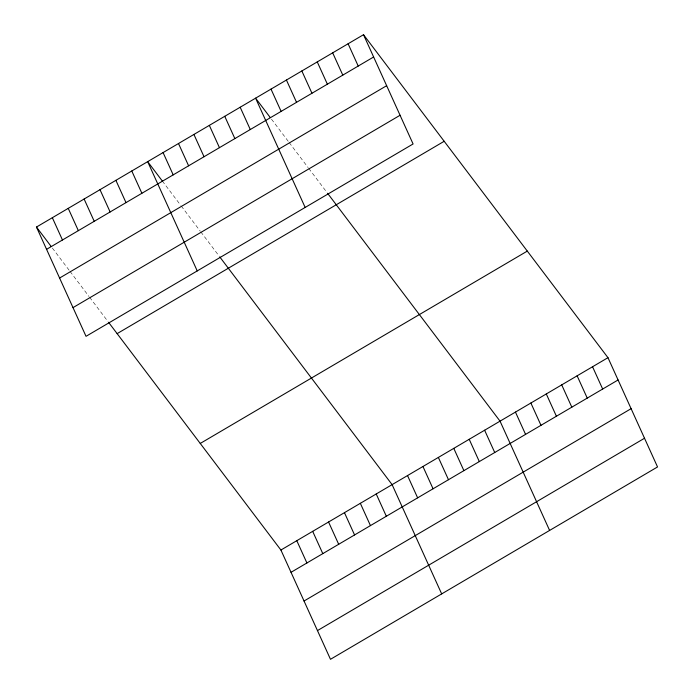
<?xml version="1.0" encoding="UTF-8"?>
<svg xmlns="http://www.w3.org/2000/svg" width="694" height="694" viewBox="0 0 694 694"><rect width="100%" height="100%" fill="white"/><g stroke="black" fill="none" stroke-linecap="round" stroke-linejoin="round"><path stroke-width="0.52" stroke-dasharray="3.47 2.6" d="M271.484 119.168L288.591 141.776M289.207 142.582L308.145 167.618M308.761 168.425L327.091 192.646M162.327 181.03L180.666 205.251M181.273 206.057L200.219 231.093M200.835 231.9L219.165 256.121M52.354 248.044L69.461 270.651M70.077 271.458L89.023 296.485M89.63 297.292L107.969 321.522"/><path stroke-width="1.04" d="M363.517 34.7L413.086 143.97L86.03 336.321L36.461 227.051L363.517 34.7L607.97 357.679L657.539 466.949L330.483 659.3L280.914 550.03L108.576 322.328M46.576 249.337L373.632 56.986M59.597 278.042L386.653 85.692M73.009 307.616L400.065 115.265M117.13 333.632L444.186 141.281M200.245 443.449L527.301 251.098M280.914 550.03L607.97 357.679M291.02 572.316L618.076 379.974M304.041 601.021L631.098 408.679M317.462 630.594L644.518 438.252M270.261 117.555L255.592 98.175L305.16 207.445M327.707 193.453L500.044 421.154L549.605 530.424M162.327 181.03L147.666 161.65L197.235 270.92M219.772 256.927L392.11 484.629L441.679 593.899M36.461 227.051L51.13 246.422M592.555 366.753L602.661 389.039M577.13 375.818L587.245 398.104M561.715 384.884L571.821 407.178M546.299 393.958L556.406 416.244M530.875 403.023L540.99 425.309M515.46 412.089L525.566 434.375M348.102 43.765L358.217 66.06M332.686 52.839L342.793 75.126M484.62 430.228L494.735 452.514M317.262 61.905L327.377 84.191M469.205 439.293L479.311 461.579M301.847 70.97L311.962 93.256M453.781 448.359L463.896 470.645M286.431 80.036L296.538 102.33M438.365 457.433L448.48 479.719M271.007 89.11L281.122 111.396M422.95 466.498L433.056 488.784M407.525 475.564L417.641 497.85M240.176 107.24L250.282 129.526M224.752 116.306L234.867 138.6M209.336 125.38L219.451 147.666M376.226 493.972L386.332 516.267M193.921 134.445L204.027 156.731M360.342 503.315L370.449 525.61M178.497 143.511L188.612 165.805M344.458 512.658L354.565 534.944M163.081 152.585L173.196 174.871M328.566 522.001L338.681 544.287M312.682 531.344L322.797 553.63M131.782 170.993L141.888 193.279M296.798 540.687L306.904 562.973M115.889 180.336L126.004 202.622M100.005 189.679L110.12 211.965M84.121 199.022L94.228 221.308M68.238 208.365L78.344 230.651M52.354 217.708L62.46 239.994"/></g></svg>
